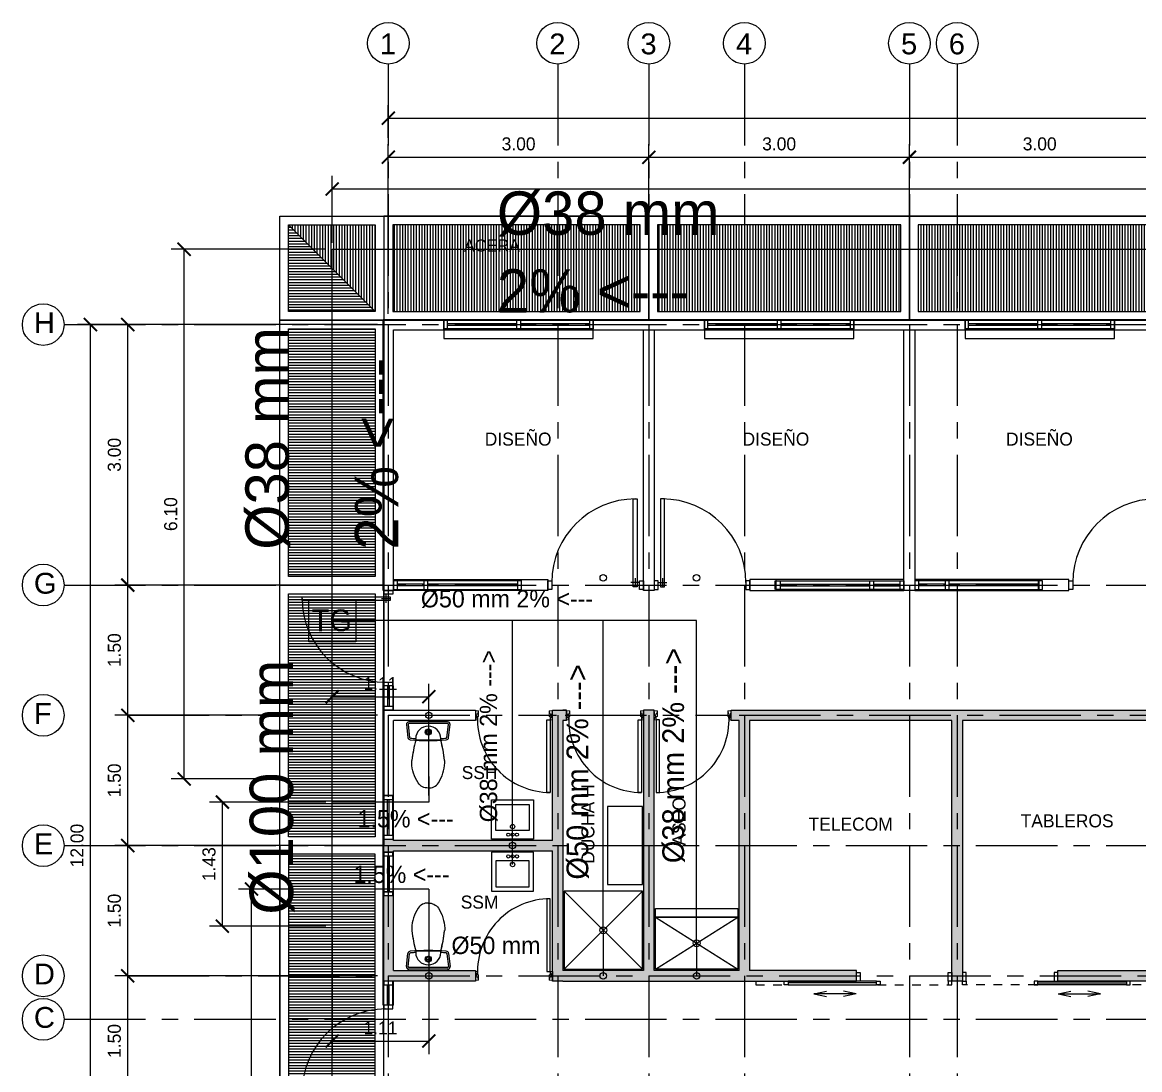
# Model space of a CAD drawing. Header units: millimetres. Extents: x 2 to 234, y 0 to 21.
# Drawn here: x 182.32 to 195.19, y 8.63 to 20.69 of the extents above; entities that cross this region are included whole.
import ezdxf

# ---------------------------------------------------------------- set-up
doc = ezdxf.new("R2010")
doc.units = ezdxf.units.MM
doc.header["$MEASUREMENT"] = 0
doc.header["$PDMODE"] = 3
doc.linetypes.add('CENTER', pattern=[2, 1.25, -0.25, 0.25, -0.25])
doc.linetypes.add('DASHED2', pattern=[0.375, 0.25, -0.125])
for name, color, linetype in [('A-COTAS', 252, 'Continuous'), ('A-EJES', 252, 'CENTER'), ('A-PLANTAS', 252, 'Continuous'), ('A-TEXTO', 252, 'Continuous')]:
    doc.layers.add(name, color=color, linetype=linetype)
doc.styles.add('EJES-ARQ$0$PL-EJES$0$R2', font='arial.ttf', dxfattribs={"height": 0.3})
doc.styles.add('T2-E75', font='GOTHIC.TTF', dxfattribs={"height": 0.15})
doc.styles.add('T8-E500', font='GOTHIC.TTF', dxfattribs={"height": 4})
doc.dimstyles.new('E75', dxfattribs={"dimtxt": 0.15, "dimasz": 0.15, "dimexe": 0.15, "dimexo": 0.075, "dimgap": 0.075, "dimtad": 1, "dimzin": 0, "dimdsep": 46, "dimtxsty": 'T2-E75', "dimblk": 'ARCHTICK', "dimcen": 0.15, "dimclrd": 252, "dimclre": 252, "dimclrt": 252, "dimadec": 0, "dimazin": 0, "dimtfac": 1, "dimtofl": 0, "dimtmove": 1, "dimatfit": 3, "dimfxl": 1, "dimtolj": 1, "dimtzin": 0, "dimarcsym": 0})
pattern_1 = [(180, (-3979.054977, -1923.915953), (0, -0.03175), [])]

# ---------------------------------------------------------------- blocks, each defined once
blk = doc.blocks.new('A$C12CA0C20')
at = {"layer": 'A-PLANTAS'}
h = blk.add_hatch(dxfattribs=at)
h.set_pattern_fill('ANSI31', color=256, scale=0.01, angle=135)
h.set_pattern_definition(pattern_1)
h.paths.add_polyline_path([(0.1, 13.4), (1.1, 13.4), (0.1, 14.4)])
h = blk.add_hatch(dxfattribs=at)
h.set_pattern_fill('ANSI31', color=256, scale=0.01, angle=45)
h.set_pattern_definition([(90, (-3979.054977, -1923.915953), (-0.03175, 0), [])])
h.paths.add_polyline_path([(22.15, 14.4), (22.15, 13.4), (19.35, 13.4), (19.35, 14.4)])
h.paths.add_polyline_path([(19.15, 14.4), (19.15, 13.4), (16.35, 13.4), (16.35, 14.4)])
h.paths.add_polyline_path([(16.15, 14.4), (16.15, 13.4), (13.35, 13.4), (13.35, 14.4)])
h.paths.add_polyline_path([(10.35, 13.4), (10.35, 14.4), (13.15, 14.4), (13.15, 13.4)])
h.paths.add_polyline_path([(7.35, 13.4), (7.35, 14.4), (10.15, 14.4), (10.15, 13.4)])
h.paths.add_polyline_path([(4.35, 13.4), (4.35, 14.4), (7.15, 14.4), (7.15, 13.4)])
h.paths.add_polyline_path([(1.3, 13.4), (1.3, 14.4), (4.15, 14.4), (4.15, 13.4)])
h.paths.add_polyline_path([(0.1, 14.4), (1.1, 14.4), (1.1, 13.4)])
h = blk.add_hatch(dxfattribs=at)
h.set_pattern_fill('ANSI31', color=256, scale=0.01, angle=135)
h.set_pattern_definition(pattern_1)
h.paths.add_polyline_path([(1.1, 13.2), (0.1, 13.2), (0.1, 10.35), (1.1, 10.35)])
h = blk.add_hatch(dxfattribs=at)
h.set_pattern_fill('ANSI31', color=256, scale=0.01, angle=135)
h.set_pattern_definition(pattern_1)
h.paths.add_polyline_path([(1.1, 10.15), (0.1, 10.15), (0.1, 7.35), (1.1, 7.35)])
h.paths.add_polyline_path([(1.1, 7.15), (0.1, 7.15), (0.1, 4.35), (1.1, 4.35)])
h.paths.add_polyline_path([(0.1, 1.3), (1.1, 1.3), (1.1, 4.15), (0.1, 4.15)])
for points in [[(0, 0), (0, 14.5), (44.5, 14.5), (44.5, 0), (0, 0)], [(1.1, 13.4), (0.1, 14.4)]]:
    blk.add_lwpolyline(points, dxfattribs=at)
for points in [[(1.2, 13.3), (0, 13.3), (0, 14.5), (1.2, 14.5)], [(4.25, 14.5), (1.2, 14.5), (1.2, 13.3), (4.25, 13.3)], [(7.25, 14.5), (4.25, 14.5), (4.25, 13.3), (7.25, 13.3)], [(10.25, 14.5), (7.25, 14.5), (7.25, 13.3), (10.25, 13.3)], [(1.1, 13.4), (0.1, 13.4), (0.1, 14.4), (1.1, 14.4)], [(4.15, 14.4), (1.3, 14.4), (1.3, 13.4), (4.15, 13.4)], [(7.15, 14.4), (4.35, 14.4), (4.35, 13.4), (7.15, 13.4)], [(10.15, 14.4), (7.35, 14.4), (7.35, 13.4), (10.15, 13.4)], [(1.2, 10.25), (0, 10.25), (0, 13.3), (1.2, 13.3)], [(1.2, 1.2), (1.2, 13.3), (43.3, 13.3), (43.3, 1.2)], [(1.1, 10.35), (0.1, 10.35), (0.1, 13.2), (1.1, 13.2)], [(1.2, 7.25), (0, 7.25), (0, 10.25), (1.2, 10.25)], [(1.1, 7.35), (0.1, 7.35), (0.1, 10.15), (1.1, 10.15)], [(1.2, 7.25), (0, 7.25), (0, 4.25), (1.2, 4.25)], [(1.1, 7.15), (0.1, 7.15), (0.1, 4.35), (1.1, 4.35)]]:
    blk.add_lwpolyline(points, close=True, dxfattribs=at)
blk = doc.blocks.new('_ArchTick')
at = {"color": 0, "linetype": 'ByBlock', "const_width": 0.15}
blk.add_lwpolyline([(-0.5, -0.5), (0.5, 0.5)], dxfattribs=at)
blk = doc.blocks.new('*D63')
at = {"layer": 'A-COTAS', "color": 252, "lineweight": -2, "transparency": 16777216}
for p, q in [((186.537, 17.331), (186.537, 19.283)), ((189.537, 17.331), (189.537, 19.283)), ((186.537, 19.133), (189.537, 19.133))]:
    blk.add_line(p, q, dxfattribs=at)
at = {"layer": 'Defpoints', "color": 0, "transparency": 16777216}
for p in [(189.537, 19.133), (186.537, 17.256), (189.537, 17.256)]:
    blk.add_point(p, dxfattribs=at)
at = {"layer": 'A-COTAS', "color": 252, "lineweight": -2, "transparency": 16777216, "xscale": 0.15, "yscale": 0.15, "zscale": 0.15, "rotation": 180}
blk.add_blockref('_ArchTick', (186.537, 19.133), dxfattribs=at)
at = {"layer": 'A-COTAS', "color": 252, "lineweight": -2, "transparency": 16777216, "xscale": 0.15, "yscale": 0.15, "zscale": 0.15}
blk.add_blockref('_ArchTick', (189.537, 19.133), dxfattribs=at)
at = {"layer": 'A-COTAS', "color": 252, "transparency": 16777216, "insert": (188.037, 19.286), "char_height": 0.15, "attachment_point": 5, "style": 'T2-E75'}
blk.add_mtext('\\A1;3.00', dxfattribs=at)
blk = doc.blocks.new('*D66')
at = {"layer": 'A-COTAS', "color": 252, "lineweight": -2, "transparency": 16777216}
for p, q in [((184.475, 17.206), (182.957, 17.206)), ((183.107, 5.206), (183.107, 17.206)), ((184.475, 5.206), (182.957, 5.206))]:
    blk.add_line(p, q, dxfattribs=at)
at = {"layer": 'Defpoints', "color": 0, "transparency": 16777216}
for p in [(183.107, 17.206), (184.55, 17.206), (184.55, 5.206)]:
    blk.add_point(p, dxfattribs=at)
at = {"layer": 'A-COTAS', "color": 252, "lineweight": -2, "transparency": 16777216, "xscale": 0.15, "yscale": 0.15, "zscale": 0.15}
for p, rotation in [((183.107, 17.206), 90), ((183.107, 5.206), 270)]:
    blk.add_blockref('_ArchTick', p, dxfattribs=dict(at, rotation=rotation))
at = {"layer": 'A-COTAS', "color": 252, "transparency": 16777216, "insert": (182.953, 11.206), "char_height": 0.15, "attachment_point": 5, "rotation": 90, "style": 'T2-E75'}
blk.add_mtext('\\A1;12.00', dxfattribs=at)
blk = doc.blocks.new('*D85')
at = {"layer": 'A-COTAS', "color": 252, "lineweight": -2, "transparency": 16777216}
for p, q in [((189.537, 17.331), (189.537, 19.283)), ((192.537, 17.331), (192.537, 19.283)), ((189.537, 19.133), (192.537, 19.133))]:
    blk.add_line(p, q, dxfattribs=at)
at = {"layer": 'Defpoints', "color": 0, "transparency": 16777216}
for p in [(192.537, 19.133), (189.537, 17.256), (192.537, 17.256)]:
    blk.add_point(p, dxfattribs=at)
at = {"layer": 'A-COTAS', "color": 252, "lineweight": -2, "transparency": 16777216, "xscale": 0.15, "yscale": 0.15, "zscale": 0.15, "rotation": 180}
blk.add_blockref('_ArchTick', (189.537, 19.133), dxfattribs=at)
at = {"layer": 'A-COTAS', "color": 252, "lineweight": -2, "transparency": 16777216, "xscale": 0.15, "yscale": 0.15, "zscale": 0.15}
blk.add_blockref('_ArchTick', (192.537, 19.133), dxfattribs=at)
at = {"layer": 'A-COTAS', "color": 252, "transparency": 16777216, "insert": (191.037, 19.286), "char_height": 0.15, "attachment_point": 5, "style": 'T2-E75'}
blk.add_mtext('\\A1;3.00', dxfattribs=at)
blk = doc.blocks.new('*D86')
at = {"layer": 'A-COTAS', "color": 252, "lineweight": -2, "transparency": 16777216}
for p, q in [((192.537, 17.331), (192.537, 19.283)), ((195.537, 17.331), (195.537, 19.283)), ((192.537, 19.133), (195.537, 19.133))]:
    blk.add_line(p, q, dxfattribs=at)
at = {"layer": 'Defpoints', "color": 0, "transparency": 16777216}
for p in [(195.537, 19.133), (192.537, 17.256), (195.537, 17.256)]:
    blk.add_point(p, dxfattribs=at)
at = {"layer": 'A-COTAS', "color": 252, "lineweight": -2, "transparency": 16777216, "xscale": 0.15, "yscale": 0.15, "zscale": 0.15, "rotation": 180}
blk.add_blockref('_ArchTick', (192.537, 19.133), dxfattribs=at)
at = {"layer": 'A-COTAS', "color": 252, "lineweight": -2, "transparency": 16777216, "xscale": 0.15, "yscale": 0.15, "zscale": 0.15}
blk.add_blockref('_ArchTick', (195.537, 19.133), dxfattribs=at)
at = {"layer": 'A-COTAS', "color": 252, "transparency": 16777216, "insert": (194.037, 19.286), "char_height": 0.15, "attachment_point": 5, "style": 'T2-E75'}
blk.add_mtext('\\A1;3.00', dxfattribs=at)
blk = doc.blocks.new('*D87')
at = {"layer": 'A-COTAS', "color": 252, "lineweight": -2, "transparency": 16777216}
for p, q in [((186.537, 19.358), (186.537, 19.734)), ((228.537, 19.358), (228.537, 19.734)), ((186.537, 19.584), (228.537, 19.584))]:
    blk.add_line(p, q, dxfattribs=at)
at = {"layer": 'Defpoints', "color": 0, "transparency": 16777216}
for p in [(228.537, 19.584), (186.537, 19.283), (228.537, 19.283)]:
    blk.add_point(p, dxfattribs=at)
at = {"layer": 'A-COTAS', "color": 252, "lineweight": -2, "transparency": 16777216, "xscale": 0.15, "yscale": 0.15, "zscale": 0.15, "rotation": 180}
blk.add_blockref('_ArchTick', (186.537, 19.584), dxfattribs=at)
at = {"layer": 'A-COTAS', "color": 252, "lineweight": -2, "transparency": 16777216, "xscale": 0.15, "yscale": 0.15, "zscale": 0.15}
blk.add_blockref('_ArchTick', (228.537, 19.584), dxfattribs=at)
at = {"layer": 'A-COTAS', "color": 252, "transparency": 16777216, "insert": (207.537, 19.738), "char_height": 0.15, "attachment_point": 5, "style": 'T2-E75'}
blk.add_mtext('\\A1;42.00', dxfattribs=at)
blk = doc.blocks.new('A$C1F69553A')
at = {"lineweight": 0}
for p, q in [((0, 0), (0.038, 0.1)), ((0, 0.1), (0.025, 0))]:
    blk.add_line(p, q, dxfattribs=at)
blk.add_lwpolyline([(0.025, 0), (0.025, 0.038), (0.038, 0.038), (0.038, 0.1), (0, 0.1), (0, 0)], close=True, dxfattribs=at)
blk = doc.blocks.new('A$C25FA49E9')
at = {"layer": 'A-PLANTAS'}
for p, q in [((2.27, 0), (0.59, 0)), ((2.27, 0.1), (0.63, 0.1))]:
    blk.add_line(p, q, dxfattribs=at)
for points in [[(0.63, 0.1), (0.59, 0.1), (0.59, 0), (0.63, 0), (0.63, 0.1)], [(1.425, 0.06), (0.63, 0.06)], [(1.425, 0.04), (0.63, 0.04)], [(1.43, 0.1), (1.47, 0.1), (1.47, 0), (1.43, 0), (1.43, 0.1)], [(2.27, 0.06), (1.475, 0.06)], [(2.27, 0.04), (1.475, 0.04)], [(2.27, 0.1), (2.31, 0.1), (2.31, 0), (2.27, 0), (2.27, 0.1)]]:
    blk.add_lwpolyline(points, dxfattribs=at)
blk = doc.blocks.new('A$C684121B6')
at = {"layer": 'A-PLANTAS'}
for points in [[(0.013, 0), (0.057, 0), (0.057, 0.1), (0.013, 0.1)], [(0.362, 0), (0.406, 0), (0.406, 0.1), (0.362, 0.1)], [(1.439, 0), (1.483, 0), (1.483, 0.1), (1.439, 0.1)]]:
    blk.add_lwpolyline(points, close=True, dxfattribs=at)
for points in [[(0.362, 0.1), (0.057, 0.1)], [(0.362, 0.06), (0.057, 0.06)], [(0.362, 0.04), (0.057, 0.04)], [(1.439, 0.1), (0.406, 0.1)], [(1.439, 0.06), (0.406, 0.06)], [(1.439, 0.04), (0.406, 0.04)], [(0.057, 0), (0.362, 0)], [(0.406, 0), (1.439, 0)]]:
    blk.add_lwpolyline(points, dxfattribs=at)
blk = doc.blocks.new('*D89')
at = {"layer": 'A-COTAS', "color": 252, "lineweight": -2, "transparency": 16777216}
for p, q in [((186.412, 9.706), (183.387, 9.706)), ((183.537, 8.206), (183.537, 9.706)), ((186.412, 8.206), (183.387, 8.206))]:
    blk.add_line(p, q, dxfattribs=at)
at = {"layer": 'Defpoints', "color": 0, "transparency": 16777216}
for p in [(183.537, 9.706), (186.487, 9.706), (186.487, 8.206)]:
    blk.add_point(p, dxfattribs=at)
at = {"layer": 'A-COTAS', "color": 252, "lineweight": -2, "transparency": 16777216, "xscale": 0.15, "yscale": 0.15, "zscale": 0.15}
for p, rotation in [((183.537, 9.706), 90), ((183.537, 8.206), 270)]:
    blk.add_blockref('_ArchTick', p, dxfattribs=dict(at, rotation=rotation))
at = {"layer": 'A-COTAS', "color": 252, "transparency": 16777216, "insert": (183.383, 8.956), "char_height": 0.15, "attachment_point": 5, "rotation": 90, "style": 'T2-E75'}
blk.add_mtext('\\A1;1.50', dxfattribs=at)
blk = doc.blocks.new('*D90')
at = {"layer": 'A-COTAS', "color": 252, "lineweight": -2, "transparency": 16777216}
for p, q in [((186.412, 14.206), (183.387, 14.206)), ((183.537, 12.706), (183.537, 14.206)), ((186.412, 12.706), (183.387, 12.706))]:
    blk.add_line(p, q, dxfattribs=at)
at = {"layer": 'Defpoints', "color": 0, "transparency": 16777216}
for p in [(183.537, 14.206), (186.487, 14.206), (186.487, 12.706)]:
    blk.add_point(p, dxfattribs=at)
at = {"layer": 'A-COTAS', "color": 252, "lineweight": -2, "transparency": 16777216, "xscale": 0.15, "yscale": 0.15, "zscale": 0.15}
for p, rotation in [((183.537, 14.206), 90), ((183.537, 12.706), 270)]:
    blk.add_blockref('_ArchTick', p, dxfattribs=dict(at, rotation=rotation))
at = {"layer": 'A-COTAS', "color": 252, "transparency": 16777216, "insert": (183.383, 13.456), "char_height": 0.15, "attachment_point": 5, "rotation": 90, "style": 'T2-E75'}
blk.add_mtext('\\A1;1.50', dxfattribs=at)
blk = doc.blocks.new('*D92')
at = {"layer": 'A-COTAS', "color": 252, "lineweight": -2, "transparency": 16777216}
for p, q in [((186.412, 17.206), (183.387, 17.206)), ((183.537, 14.206), (183.537, 17.206)), ((186.412, 14.206), (183.387, 14.206))]:
    blk.add_line(p, q, dxfattribs=at)
at = {"layer": 'Defpoints', "color": 0, "transparency": 16777216}
for p in [(183.537, 17.206), (186.487, 17.206), (186.487, 14.206)]:
    blk.add_point(p, dxfattribs=at)
at = {"layer": 'A-COTAS', "color": 252, "lineweight": -2, "transparency": 16777216, "xscale": 0.15, "yscale": 0.15, "zscale": 0.15}
for p, rotation in [((183.537, 17.206), 90), ((183.537, 14.206), 270)]:
    blk.add_blockref('_ArchTick', p, dxfattribs=dict(at, rotation=rotation))
at = {"layer": 'A-COTAS', "color": 252, "transparency": 16777216, "insert": (183.383, 15.706), "char_height": 0.15, "attachment_point": 5, "rotation": 90, "style": 'T2-E75'}
blk.add_mtext('\\A1;3.00', dxfattribs=at)
blk = doc.blocks.new('A$C037570ED')
at = {"layer": 'A-PLANTAS'}
for points in [[(0, 0), (0.044, 0), (0.044, 0.1), (0, 0.1)], [(0.349, 0), (0.393, 0), (0.393, 0.1), (0.349, 0.1)], [(1.429, 0), (1.473, 0), (1.473, 0.1), (1.429, 0.1)]]:
    blk.add_lwpolyline(points, close=True, dxfattribs=at)
for points in [[(0.349, 0.1), (0.044, 0.1)], [(0.349, 0.06), (0.044, 0.06)], [(0.349, 0.04), (0.044, 0.04)], [(1.429, 0.1), (0.393, 0.1)], [(1.429, 0.06), (0.393, 0.06)], [(1.429, 0.04), (0.393, 0.04)], [(0.044, 0), (0.349, 0)], [(0.393, 0), (1.429, 0)]]:
    blk.add_lwpolyline(points, dxfattribs=at)
blk = doc.blocks.new('*D93')
at = {"layer": 'A-COTAS', "color": 252, "lineweight": -2, "transparency": 16777216}
for p, q in [((186.412, 11.206), (183.387, 11.206)), ((183.537, 9.706), (183.537, 11.206)), ((186.412, 9.706), (183.387, 9.706))]:
    blk.add_line(p, q, dxfattribs=at)
at = {"layer": 'Defpoints', "color": 0, "transparency": 16777216}
for p in [(183.537, 11.206), (186.487, 11.206), (186.487, 9.706)]:
    blk.add_point(p, dxfattribs=at)
at = {"layer": 'A-COTAS', "color": 252, "lineweight": -2, "transparency": 16777216, "xscale": 0.15, "yscale": 0.15, "zscale": 0.15}
for p, rotation in [((183.537, 11.206), 90), ((183.537, 9.706), 270)]:
    blk.add_blockref('_ArchTick', p, dxfattribs=dict(at, rotation=rotation))
at = {"layer": 'A-COTAS', "color": 252, "transparency": 16777216, "insert": (183.383, 10.456), "char_height": 0.15, "attachment_point": 5, "rotation": 90, "style": 'T2-E75'}
blk.add_mtext('\\A1;1.50', dxfattribs=at)
blk = doc.blocks.new('*D94')
at = {"layer": 'A-COTAS', "color": 252, "lineweight": -2, "transparency": 16777216}
for p, q in [((186.412, 12.706), (183.387, 12.706)), ((183.537, 11.206), (183.537, 12.706)), ((186.412, 11.206), (183.387, 11.206))]:
    blk.add_line(p, q, dxfattribs=at)
at = {"layer": 'Defpoints', "color": 0, "transparency": 16777216}
for p in [(183.537, 12.706), (186.487, 12.706), (186.487, 11.206)]:
    blk.add_point(p, dxfattribs=at)
at = {"layer": 'A-COTAS', "color": 252, "lineweight": -2, "transparency": 16777216, "xscale": 0.15, "yscale": 0.15, "zscale": 0.15}
for p, rotation in [((183.537, 12.706), 90), ((183.537, 11.206), 270)]:
    blk.add_blockref('_ArchTick', p, dxfattribs=dict(at, rotation=rotation))
at = {"layer": 'A-COTAS', "color": 252, "transparency": 16777216, "insert": (183.383, 11.956), "char_height": 0.15, "attachment_point": 5, "rotation": 90, "style": 'T2-E75'}
blk.add_mtext('\\A1;1.50', dxfattribs=at)
blk = doc.blocks.new('*D98')
at = {"layer": 'A-COTAS', "color": 252, "lineweight": -2, "transparency": 16777216}
for p, q in [((185.816, 10.706), (184.812, 10.706)), ((184.962, 4.353), (184.962, 10.706)), ((185.816, 4.353), (184.812, 4.353))]:
    blk.add_line(p, q, dxfattribs=at)
at = {"layer": 'Defpoints', "color": 0, "transparency": 16777216}
for p in [(184.962, 10.706), (185.891, 10.706), (185.891, 4.353)]:
    blk.add_point(p, dxfattribs=at)
at = {"layer": 'A-COTAS', "color": 252, "lineweight": -2, "transparency": 16777216, "xscale": 0.15, "yscale": 0.15, "zscale": 0.15}
for p, rotation in [((184.962, 10.706), 90), ((184.962, 4.353), 270)]:
    blk.add_blockref('_ArchTick', p, dxfattribs=dict(at, rotation=rotation))
at = {"layer": 'A-COTAS', "color": 252, "transparency": 16777216, "insert": (184.808, 7.53), "char_height": 0.15, "attachment_point": 5, "rotation": 90, "style": 'T2-E75'}
blk.add_mtext('\\A1;6.35', dxfattribs=at)
blk = doc.blocks.new('*D99')
at = {"layer": 'A-COTAS', "color": 252, "lineweight": -2, "transparency": 16777216}
for p, q in [((187.003, 10.631), (187.003, 8.805)), ((185.891, 10.203), (185.891, 8.805)), ((185.891, 8.955), (187.003, 8.955))]:
    blk.add_line(p, q, dxfattribs=at)
at = {"layer": 'Defpoints', "color": 0, "transparency": 16777216}
for p in [(187.003, 10.706), (185.891, 10.278), (187.003, 8.955)]:
    blk.add_point(p, dxfattribs=at)
at = {"layer": 'A-COTAS', "color": 252, "lineweight": -2, "transparency": 16777216, "xscale": 0.15, "yscale": 0.15, "zscale": 0.15, "rotation": 180}
blk.add_blockref('_ArchTick', (185.891, 8.955), dxfattribs=at)
at = {"layer": 'A-COTAS', "color": 252, "lineweight": -2, "transparency": 16777216, "xscale": 0.15, "yscale": 0.15, "zscale": 0.15}
blk.add_blockref('_ArchTick', (187.003, 8.955), dxfattribs=at)
at = {"layer": 'A-COTAS', "color": 252, "transparency": 16777216, "insert": (186.447, 9.106), "char_height": 0.15, "attachment_point": 5, "style": 'T2-E75'}
blk.add_mtext('\\A1;1.11', dxfattribs=at)
blk = doc.blocks.new('*D100')
at = {"layer": 'A-COTAS', "color": 252, "lineweight": -2, "transparency": 16777216}
for p, q in [((185.816, 11.707), (184.477, 11.707)), ((184.627, 10.278), (184.627, 11.707)), ((185.816, 10.278), (184.477, 10.278))]:
    blk.add_line(p, q, dxfattribs=at)
at = {"layer": 'Defpoints', "color": 0, "transparency": 16777216}
for p in [(184.627, 11.707), (185.891, 11.707), (185.891, 10.278)]:
    blk.add_point(p, dxfattribs=at)
at = {"layer": 'A-COTAS', "color": 252, "lineweight": -2, "transparency": 16777216, "xscale": 0.15, "yscale": 0.15, "zscale": 0.15}
for p, rotation in [((184.627, 11.707), 90), ((184.627, 10.278), 270)]:
    blk.add_blockref('_ArchTick', p, dxfattribs=dict(at, rotation=rotation))
at = {"layer": 'A-COTAS', "color": 252, "transparency": 16777216, "insert": (184.473, 10.992), "char_height": 0.15, "attachment_point": 5, "rotation": 90, "style": 'T2-E75'}
blk.add_mtext('\\A1;1.43', dxfattribs=at)
blk = doc.blocks.new('*D101')
at = {"layer": 'A-COTAS', "color": 252, "lineweight": -2, "transparency": 16777216}
for p, q in [((185.891, 12.048), (185.891, 13.07)), ((187.003, 11.781), (187.003, 13.07)), ((185.891, 12.92), (187.003, 12.92))]:
    blk.add_line(p, q, dxfattribs=at)
at = {"layer": 'Defpoints', "color": 0, "transparency": 16777216}
for p in [(187.003, 12.92), (185.891, 11.973), (187.003, 11.706)]:
    blk.add_point(p, dxfattribs=at)
at = {"layer": 'A-COTAS', "color": 252, "lineweight": -2, "transparency": 16777216, "xscale": 0.15, "yscale": 0.15, "zscale": 0.15, "rotation": 180}
blk.add_blockref('_ArchTick', (185.891, 12.92), dxfattribs=at)
at = {"layer": 'A-COTAS', "color": 252, "lineweight": -2, "transparency": 16777216, "xscale": 0.15, "yscale": 0.15, "zscale": 0.15}
blk.add_blockref('_ArchTick', (187.003, 12.92), dxfattribs=at)
at = {"layer": 'A-COTAS', "color": 252, "transparency": 16777216, "insert": (186.447, 13.071), "char_height": 0.15, "attachment_point": 5, "style": 'T2-E75'}
blk.add_mtext('\\A1;1.11', dxfattribs=at)
blk = doc.blocks.new('*D88')
at = {"layer": 'A-COTAS', "color": 252, "lineweight": -2, "transparency": 16777216}
for p, q in [((185.816, 18.074), (184.036, 18.074)), ((184.186, 11.973), (184.186, 18.074)), ((185.816, 11.973), (184.036, 11.973))]:
    blk.add_line(p, q, dxfattribs=at)
at = {"layer": 'Defpoints', "color": 0, "transparency": 16777216}
for p in [(184.186, 18.074), (185.891, 18.074), (185.891, 11.973)]:
    blk.add_point(p, dxfattribs=at)
at = {"layer": 'A-COTAS', "color": 252, "lineweight": -2, "transparency": 16777216, "xscale": 0.15, "yscale": 0.15, "zscale": 0.15}
for p, rotation in [((184.186, 18.074), 90), ((184.186, 11.973), 270)]:
    blk.add_blockref('_ArchTick', p, dxfattribs=dict(at, rotation=rotation))
at = {"layer": 'A-COTAS', "color": 252, "transparency": 16777216, "insert": (184.032, 15.023), "char_height": 0.15, "attachment_point": 5, "rotation": 90, "style": 'T2-E75'}
blk.add_mtext('\\A1;6.10', dxfattribs=at)
blk = doc.blocks.new('*D106')
at = {"layer": 'A-COTAS', "color": 252, "lineweight": -2, "transparency": 16777216}
for p, q in [((185.891, 18.149), (185.891, 18.918)), ((206.671, 18.149), (206.671, 18.918)), ((185.891, 18.768), (206.671, 18.768))]:
    blk.add_line(p, q, dxfattribs=at)
at = {"layer": 'Defpoints', "color": 0, "transparency": 16777216}
for p in [(206.671, 18.768), (185.891, 18.074), (206.671, 18.074)]:
    blk.add_point(p, dxfattribs=at)
at = {"layer": 'A-COTAS', "color": 252, "lineweight": -2, "transparency": 16777216, "xscale": 0.15, "yscale": 0.15, "zscale": 0.15, "rotation": 180}
blk.add_blockref('_ArchTick', (185.891, 18.768), dxfattribs=at)
at = {"layer": 'A-COTAS', "color": 252, "lineweight": -2, "transparency": 16777216, "xscale": 0.15, "yscale": 0.15, "zscale": 0.15}
blk.add_blockref('_ArchTick', (206.671, 18.768), dxfattribs=at)
at = {"layer": 'A-COTAS', "color": 252, "transparency": 16777216, "insert": (196.281, 18.922), "char_height": 0.15, "attachment_point": 5, "style": 'T2-E75'}
blk.add_mtext('\\A1;20.78', dxfattribs=at)

msp = doc.modelspace()

# ---------------------------------------------------------------- hatches: boundary and pattern name
at = {"layer": 'A-PLANTAS'}
h = msp.add_hatch(color=256, dxfattribs=at)
h.dxf.hatch_style = 1
h.paths.add_polyline_path([(195.597, 12.766), (195.477, 12.766), (190.485, 12.766), (190.485, 12.646), (190.577, 12.646), (190.577, 9.766), (189.597, 9.766), (189.597, 12.766), (189.477, 12.766), (189.477, 9.766), (188.547, 9.766), (188.547, 12.646), (188.589, 12.646), (188.589, 12.766), (188.547, 12.766), (188.427, 12.766), (188.427, 11.266), (186.597, 11.266), (186.597, 11.281), (186.477, 11.281), (186.477, 11.131), (186.597, 11.131), (186.597, 11.146), (188.427, 11.146), (188.427, 9.646), (188.547, 9.646), (191.927, 9.646), (191.927, 9.766), (190.697, 9.766), (190.697, 12.646), (193.027, 12.646), (193.027, 9.646), (193.147, 9.646), (193.147, 12.646), (195.477, 12.646), (195.477, 9.766), (194.247, 9.766), (194.247, 9.646), (195.477, 9.646), (195.597, 9.646), (195.597, 9.766)])
h.paths.add_polyline_path([(187.539, 9.766), (186.597, 9.766), (186.597, 10.631), (186.477, 10.631), (186.477, 9.646), (187.539, 9.646)], flags=17)

# ---------------------------------------------------------------- linework, layer by layer
at = {"layer": 'A-COTAS', "color": 3}
for p, q in [((185.891, 4.353), (185.891, 18.074)), ((185.891, 18.074), (206.671, 18.074)), ((190.086, 13.797), (185.89, 13.797)), ((187.968, 10.988), (187.967, 13.797)), ((189.012, 10.231), (189.012, 13.797)), ((190.087, 10.081), (190.086, 13.797)), ((187.003, 12), (187.003, 11.706)), ((187.003, 11.706), (185.891, 11.707)), ((187.003, 10.706), (185.891, 10.706)), ((187.003, 10.706), (187.003, 10.413))]:
    msp.add_line(p, q, dxfattribs=at)
at = {"layer": 'A-COTAS', "color": 2}
for p, q in [((187.003, 12), (187.003, 12.706)), ((187.003, 10.413), (187.003, 9.706)), ((189.012, 10.231), (189.012, 9.706)), ((190.087, 10.081), (190.087, 9.706))]:
    msp.add_line(p, q, dxfattribs=at)
at = {"layer": 'A-COTAS', "color": 3}
msp.add_lwpolyline([(185.62, 14.04), (186.161, 14.04), (186.161, 13.554), (185.62, 13.554)], close=True, dxfattribs=at)
at = {"layer": 'A-COTAS', "color": 2}
for centre in [(189.012, 14.29), (190.086, 14.29), (187.003, 12.706), (187.968, 11.206), (187.003, 9.706), (189.012, 9.706), (190.087, 9.706)]:
    msp.add_circle(centre, 0.0373, dxfattribs=at)
at = {"layer": 'A-EJES', "ltscale": 0.75}
for p, q in [((186.537, 20.206), (186.537, 2.206)), ((188.487, 20.206), (188.487, 2.206)), ((189.537, 20.206), (189.537, 2.206)), ((190.637, 20.206), (190.637, 2.206)), ((192.537, 20.206), (192.537, 2.206)), ((193.087, 20.206), (193.087, 2.206)), ((182.803, 17.206), (233.519, 17.206)), ((182.803, 14.206), (233.519, 14.206)), ((183.537, 12.706), (188.474, 12.706)), ((186.537, 12.706), (186.537, 9.706)), ((188.574, 12.706), (190.475, 12.706)), ((190.575, 12.706), (233.519, 12.706)), ((182.803, 11.206), (233.519, 11.206)), ((183.537, 9.706), (233.519, 9.706)), ((182.803, 9.206), (233.519, 9.206))]:
    msp.add_line(p, q, dxfattribs=at)
msp.add_lwpolyline([(193.087, 12.706), (193.087, 9.706)], dxfattribs=at)
at = {"layer": 'A-EJES', "linetype": 'Continuous', "ltscale": 0.75}
for centre in [(186.537, 20.446), (188.487, 20.446), (189.537, 20.446), (190.637, 20.446), (192.537, 20.446), (193.087, 20.446), (182.563, 17.206), (182.563, 14.206), (182.563, 12.706), (182.563, 11.206), (182.563, 9.706), (182.563, 9.206)]:
    msp.add_circle(centre, 0.24, dxfattribs=at)
at = {"layer": 'A-PLANTAS', "linetype": 'Continuous'}
for p, q in [((189.38, 14.286), (189.38, 14.186)), ((189.693, 14.286), (189.693, 14.186)), ((189.43, 14.236), (189.33, 14.236)), ((189.643, 14.236), (189.743, 14.236)), ((191.437, 9.498), (191.581, 9.528)), ((191.922, 9.498), (191.779, 9.528)), ((194.251, 9.498), (194.395, 9.528)), ((194.736, 9.498), (194.593, 9.528)), ((191.922, 9.498), (191.437, 9.498)), ((191.437, 9.498), (191.581, 9.469)), ((191.922, 9.498), (191.779, 9.469)), ((194.251, 9.498), (194.395, 9.469)), ((194.251, 9.498), (194.736, 9.498)), ((194.736, 9.498), (194.593, 9.469))]:
    msp.add_line(p, q, dxfattribs=at)
at = {"layer": 'A-PLANTAS'}
for p, q in [((186.457, 14.05), (186.557, 14.05)), ((186.507, 14.1), (186.507, 14)), ((187.219, 12.631), (186.775, 12.631)), ((187.219, 12.612), (186.775, 12.612)), ((186.746, 12.599), (186.763, 12.45)), ((186.746, 12.599), (186.746, 12.599)), ((186.746, 12.599), (186.763, 12.45)), ((186.765, 12.601), (186.782, 12.452)), ((187.212, 12.452), (187.229, 12.601)), ((187.231, 12.45), (187.248, 12.599)), ((187.231, 12.45), (187.248, 12.599)), ((186.763, 12.45), (186.763, 12.45)), ((187.231, 12.45), (187.231, 12.45)), ((188.562, 10.681), (189.462, 9.781)), ((189.462, 10.681), (188.562, 9.781)), ((189.612, 10.381), (190.562, 9.781)), ((189.612, 9.781), (190.562, 10.381)), ((186.746, 9.814), (186.763, 9.963)), ((186.746, 9.814), (186.763, 9.963)), ((186.763, 9.963), (186.763, 9.963)), ((186.765, 9.812), (186.782, 9.961)), ((187.212, 9.961), (187.229, 9.812)), ((187.231, 9.963), (187.248, 9.814)), ((187.231, 9.963), (187.231, 9.963)), ((187.231, 9.963), (187.248, 9.814)), ((186.746, 9.814), (186.746, 9.814)), ((187.219, 9.801), (186.775, 9.801)), ((187.219, 9.781), (186.775, 9.781)), ((192.158, 9.624), (191.139, 9.624)), ((194.016, 9.624), (195.035, 9.624))]:
    msp.add_line(p, q, dxfattribs=at)
for points in [[(186.477, 14.144), (186.477, 17.266), (207.897, 17.266)], [(187.177, 17.146), (187.177, 17.266)], [(188.897, 17.146), (188.897, 17.266)], [(190.177, 17.146), (190.177, 17.266)], [(191.897, 17.146), (191.897, 17.266)], [(193.177, 17.146), (193.177, 17.266)], [(194.897, 17.146), (194.897, 17.266)], [(186.597, 14.144), (186.597, 17.146), (204.477, 17.146)], [(186.597, 14.144), (186.597, 17.146)], [(187.177, 17.146), (187.177, 17.046), (188.897, 17.046), (188.897, 17.146)], [(189.599, 17.146), (189.599, 14.144), (189.474, 14.144), (189.474, 17.146)], [(190.177, 17.146), (190.177, 17.046), (191.897, 17.046), (191.897, 17.146)], [(192.599, 17.146), (192.599, 14.144), (192.474, 14.144), (192.474, 17.146)], [(193.177, 17.146), (193.177, 17.046), (194.897, 17.046), (194.897, 17.146)], [(186.597, 14.269), (188.374, 14.269), (188.374, 14.144), (186.597, 14.144)], [(188.069, 14.144), (188.069, 14.269)], [(190.992, 14.156), (190.992, 14.256)], [(191.004, 14.144), (191.004, 14.269)], [(194.025, 14.144), (194.025, 14.269)], [(186.597, 14.144), (186.477, 14.144)], [(186.477, 9.369), (186.477, 13.044)], [(186.597, 13.044), (186.477, 13.044)], [(186.487, 13.044), (186.487, 12.8)], [(186.527, 13.044), (186.527, 12.81)], [(186.547, 13.044), (186.547, 12.81)], [(186.587, 13.044), (186.587, 12.81)], [(186.597, 12.766), (186.597, 13.044)], [(186.597, 12.766), (186.597, 13.044)], [(186.477, 12.766), (187.539, 12.766), (187.539, 12.646), (186.597, 12.646)], [(188.427, 11.266), (188.427, 12.766), (188.589, 12.766)], [(188.589, 12.766), (188.547, 12.766)], [(188.589, 12.646), (188.589, 12.766)], [(189.597, 9.766), (189.597, 12.766), (189.477, 12.766), (189.477, 9.766)], [(190.485, 12.766), (195.497, 12.766)], [(190.485, 12.646), (190.485, 12.766)], [(186.597, 11.266), (186.597, 12.646)], [(188.547, 12.646), (188.547, 9.766)], [(188.589, 12.646), (188.547, 12.646)], [(190.577, 12.646), (190.485, 12.646)], [(190.577, 9.766), (190.577, 12.646)], [(190.697, 12.646), (190.697, 9.766)], [(193.027, 12.646), (190.697, 12.646)], [(193.147, 12.646), (193.147, 9.646), (193.027, 9.646), (193.027, 12.646)], [(195.477, 12.646), (193.147, 12.646)], [(186.477, 11.781), (186.597, 11.781)], [(186.487, 11.781), (186.487, 11.737)], [(186.487, 11.737), (186.587, 11.737)], [(186.487, 11.325), (186.487, 11.737)], [(186.527, 11.325), (186.527, 11.737)], [(186.547, 11.325), (186.547, 11.737)], [(186.587, 11.781), (186.587, 11.737)], [(186.587, 11.325), (186.587, 11.737)], [(186.487, 11.325), (186.587, 11.325)], [(186.487, 11.325), (186.487, 11.281)], [(186.587, 11.325), (186.587, 11.281)], [(186.477, 11.281), (186.597, 11.281)], [(186.487, 11.281), (186.587, 11.281)], [(188.427, 11.266), (186.597, 11.266)], [(186.477, 11.131), (186.597, 11.131)], [(186.487, 11.087), (186.487, 11.131)], [(186.487, 11.087), (186.587, 11.087)], [(186.487, 11.087), (186.487, 10.675)], [(186.527, 11.087), (186.527, 10.675)], [(186.547, 11.087), (186.547, 10.675)], [(186.587, 11.087), (186.587, 11.131)], [(186.587, 11.087), (186.587, 10.675)], [(186.597, 9.766), (186.597, 11.146)], [(186.597, 11.146), (188.427, 11.146)], [(188.547, 9.646), (188.427, 9.646), (188.427, 11.146)], [(186.477, 10.631), (186.597, 10.631)], [(186.487, 10.675), (186.587, 10.675)], [(186.487, 10.631), (186.487, 10.675)], [(186.587, 10.631), (186.587, 10.675)], [(186.597, 9.766), (187.539, 9.766), (187.539, 9.646), (186.477, 9.646)], [(188.427, 9.756), (188.427, 9.656)], [(189.477, 9.766), (188.547, 9.766)], [(188.547, 9.646), (191.927, 9.646), (191.927, 9.766), (190.697, 9.766)], [(190.577, 9.766), (189.597, 9.766)], [(195.477, 9.646), (194.247, 9.646), (194.247, 9.766), (195.477, 9.766)], [(186.487, 9.369), (186.487, 9.612)], [(186.527, 9.369), (186.527, 9.602)], [(186.547, 9.369), (186.547, 9.602)], [(186.587, 9.369), (186.587, 9.646)], [(186.597, 9.369), (186.597, 9.646)], [(186.597, 9.369), (186.477, 9.369)], [(186.587, 9.369), (186.587, 9.369), (186.487, 9.369)]]:
    msp.add_lwpolyline(points, dxfattribs=at)
at = {"layer": 'A-PLANTAS', "linetype": 'Continuous'}
for points in [[(189.402, 15.198), (189.402, 14.186), (189.358, 14.186), (189.358, 15.198)], [(189.671, 15.198), (189.671, 14.186), (189.715, 14.186), (189.715, 15.198)], [(188.418, 14.156), (188.374, 14.156), (188.374, 14.256), (188.418, 14.256)], [(189.474, 14.156), (189.43, 14.156), (189.43, 14.256), (189.474, 14.256)], [(189.599, 14.156), (189.643, 14.156), (189.643, 14.256), (189.599, 14.256)], [(190.655, 14.156), (190.699, 14.156), (190.699, 14.256), (190.655, 14.256)], [(194.418, 14.156), (194.374, 14.156), (194.374, 14.256), (194.418, 14.256)], [(191.095, 9.646), (191.139, 9.646), (191.139, 9.602), (191.095, 9.602)], [(192.158, 9.646), (192.202, 9.646), (192.202, 9.602), (192.158, 9.602)], [(194.016, 9.646), (193.972, 9.646), (193.972, 9.602), (194.016, 9.602)], [(195.079, 9.646), (195.035, 9.646), (195.035, 9.602), (195.079, 9.602)]]:
    msp.add_lwpolyline(points, close=True, dxfattribs=at)
at = {"layer": 'A-PLANTAS', "const_width": 0.03}
msp.add_lwpolyline([(188.374, 14.206), (188.374, 14.206)], dxfattribs=at)
at = {"layer": 'A-PLANTAS'}
for points in [[(190.699, 14.144), (192.474, 14.144), (192.474, 14.269), (190.699, 14.269)], [(192.599, 14.144), (194.374, 14.144), (194.374, 14.269), (192.599, 14.269)], [(185.545, 14.072), (186.557, 14.072), (186.557, 14.028), (185.545, 14.028)], [(186.587, 14.144), (186.587, 14.1), (186.487, 14.1), (186.487, 14.144)], [(186.587, 13.088), (186.587, 13.044), (186.487, 13.044), (186.487, 13.088)], [(186.587, 12.81), (186.587, 12.766), (186.487, 12.766), (186.487, 12.81)], [(188.402, 12.656), (188.402, 11.818), (188.364, 11.818), (188.364, 12.656)], [(189.452, 12.656), (189.452, 11.818), (189.414, 11.818), (189.414, 12.656)], [(189.622, 12.656), (189.622, 11.818), (189.66, 11.818), (189.66, 12.656)], [(186.487, 11.737), (186.587, 11.737), (186.587, 11.781), (186.487, 11.781)], [(187.726, 11.281), (187.726, 11.731), (188.209, 11.731), (188.209, 11.281)], [(187.776, 11.381), (187.776, 11.681), (188.159, 11.681), (188.159, 11.381)], [(189.062, 11.656), (189.062, 10.756), (189.462, 10.756), (189.462, 11.656)], [(186.487, 11.087), (186.587, 11.087), (186.587, 11.131), (186.487, 11.131)], [(187.726, 11.131), (187.726, 10.681), (188.209, 10.681), (188.209, 11.131)], [(187.776, 11.031), (187.776, 10.731), (188.159, 10.731), (188.159, 11.031)], [(188.562, 10.681), (188.562, 9.781), (189.462, 9.781), (189.462, 10.681)], [(186.487, 10.631), (186.587, 10.631), (186.587, 10.675), (186.487, 10.675)], [(188.402, 9.756), (188.402, 10.594), (188.364, 10.594), (188.364, 9.756)], [(189.612, 10.481), (190.562, 10.481), (190.562, 10.381), (189.612, 10.381)], [(189.612, 10.381), (190.562, 10.381), (190.562, 9.781), (189.612, 9.781)], [(191.971, 9.646), (191.927, 9.646), (191.927, 9.746), (191.971, 9.746)], [(193.027, 9.646), (192.983, 9.646), (192.983, 9.746), (193.027, 9.746)], [(193.147, 9.646), (193.191, 9.646), (193.191, 9.746), (193.147, 9.746)], [(194.203, 9.646), (194.247, 9.646), (194.247, 9.746), (194.203, 9.746)], [(186.587, 9.602), (186.587, 9.646), (186.487, 9.646), (186.487, 9.602)], [(192.158, 9.646), (191.139, 9.646), (191.139, 9.602), (192.158, 9.602)], [(193.027, 9.602), (193.027, 9.646), (192.983, 9.646), (192.983, 9.602)], [(193.147, 9.602), (193.147, 9.646), (193.191, 9.646), (193.191, 9.602)], [(194.016, 9.646), (195.035, 9.646), (195.035, 9.602), (194.016, 9.602)], [(186.587, 9.325), (186.587, 9.369), (186.487, 9.369), (186.487, 9.325)]]:
    msp.add_lwpolyline(points, close=True, dxfattribs=at)
for points in [[(186.861, 12.425, -0.04813), (186.859, 12.426, -0.05292), (186.857, 12.426, -0.132942), (186.854, 12.429, -0.054239), (186.852, 12.431, -0.045541), (186.852, 12.434, -0.053642), (186.851, 12.439, -0.006382), (186.851, 12.439)], [(187.142, 12.439, -0.05138), (187.142, 12.434, -0.041966), (187.141, 12.432, -0.057732), (187.14, 12.429, -0.150162), (187.137, 12.426, -0.052203), (187.135, 12.426, -0.042053), (187.132, 12.425)], [(186.997, 11.869, -0.267083), (186.88, 11.928, -0.133646), (186.806, 12.159, -0.037158), (186.807, 12.185)], [(186.997, 11.869, 0.267083), (187.113, 11.928, 0.133646), (187.187, 12.159, 0.037158), (187.187, 12.185)], [(186.997, 10.544, 0.267083), (186.88, 10.485, 0.133646), (186.806, 10.254, 0.037158), (186.807, 10.228)], [(186.997, 10.544, -0.267083), (187.113, 10.485, -0.133646), (187.187, 10.254, -0.037158), (187.187, 10.228)], [(186.861, 9.988, 0.04813), (186.859, 9.987, 0.05292), (186.857, 9.987, 0.132942), (186.854, 9.984, 0.054239), (186.852, 9.982, 0.045541), (186.852, 9.979, 0.053642), (186.851, 9.974, 0.006382), (186.851, 9.974)], [(187.142, 9.974, 0.05138), (187.142, 9.979, 0.041966), (187.141, 9.981, 0.057732), (187.14, 9.984, 0.150162), (187.137, 9.987, 0.052203), (187.135, 9.987, 0.042053), (187.132, 9.988)]]:
    msp.add_lwpolyline(points, format="xyb", dxfattribs=at)
at = {"layer": 'A-PLANTAS', "linetype": 'DASHED2', "ltscale": 0.3}
for points in [[(190.769, 9.646), (190.769, 9.602), (192.983, 9.602)], [(195.405, 9.646), (195.405, 9.602), (193.191, 9.602)]]:
    msp.add_lwpolyline(points, dxfattribs=at)
at = {"layer": 'A-PLANTAS'}
for centre, radius in [((186.997, 12.514), 0.0343), ((186.997, 12.514), 0.025), ((187.918, 11.331), 0.018), ((187.968, 11.424), 0.025), ((187.968, 11.331), 0.018), ((188.018, 11.331), 0.018), ((187.918, 11.081), 0.018), ((187.968, 11.081), 0.018), ((188.018, 11.081), 0.018), ((187.968, 10.988), 0.025), ((189.012, 10.231), 0.04), ((190.087, 10.081), 0.04), ((186.997, 9.899), 0.0343), ((186.997, 9.899), 0.025)]:
    msp.add_circle(centre, radius, dxfattribs=at)
at = {"layer": 'A-PLANTAS', "linetype": 'Continuous'}
for centre, start, end in [((189.38, 14.236), 90, 180), ((189.693, 14.236), 0, 90), ((195.38, 14.236), 90, 180)]:
    msp.add_arc(centre, 0.962, start, end, dxfattribs=at)
at = {"layer": 'A-PLANTAS'}
for centre, radius, start, end in [((186.507, 14.05), 0.962, 180, 270), ((186.775, 12.602), 0.0292, 90, 186.4831), ((186.775, 12.602), 0.0292, 90, 186.4831), ((186.775, 12.602), 0.00999, 90, 186.4831), ((187.219, 12.602), 0.0292, 0, 90), ((187.219, 12.602), 0.0292, 353.5169, 90), ((187.219, 12.602), 0.00999, 353.5169, 90), ((188.402, 12.656), 0.838, 177.401, 270), ((189.452, 12.656), 0.838, 177.401, 270), ((189.622, 12.656), 0.838, 270, 2.599), ((186.997, 12.436), 0.145, 1.1725, 178.8282), ((186.997, 12.514), 0.0245, 162.2889, 15.9369), ((186.998, 12.579), 0.0625, 247.0796, 291.1462), ((186.997, 12.514), 0.0245, 17.6341, 159.9603), ((186.998, 12.58), 0.0625, 247.0242, 290.5702), ((186.792, 12.453), 0.0292, 186.4831, 265.6595), ((186.792, 12.453), 0.0292, 186.4831, 265.6595), ((186.792, 12.453), 0.00999, 186.4831, 265.6595), ((186.997, 15.154), 2.738, 265.6595, 274.3405), ((186.997, 15.154), 2.738, 265.6595, 274.3405), ((186.997, 15.154), 2.719, 265.6595, 266.9336), ((188.332, 12.024), 1.532, 165.0087, 173.7563), ((188.35, 12.021), 1.55, 165.0655, 173.9264), ((186.997, 15.154), 2.732, 267.156, 272.8447), ((186.997, 13.032), 0.616, 267.4691, 272.5355), ((185.643, 12.021), 1.55, 6.0736, 14.935), ((186.997, 15.154), 2.719, 273.0671, 274.3405), ((185.66, 12.024), 1.534, 6.2407, 14.9827), ((187.202, 12.453), 0.00999, 274.3405, 353.5169), ((187.202, 12.453), 0.0292, 274.3405, 353.5169), ((187.202, 12.453), 0.0292, 274.3405, 353.5169), ((188.402, 9.756), 0.838, 90, 182.599), ((188.35, 10.392), 1.55, 186.0736, 194.9345), ((188.332, 10.389), 1.532, 186.2437, 194.9913), ((185.643, 10.392), 1.55, 345.065, 353.9264), ((185.66, 10.389), 1.534, 345.0173, 353.7593), ((186.792, 9.96), 0.0292, 94.3405, 173.5169), ((186.792, 9.96), 0.0292, 94.3405, 173.5169), ((186.792, 9.96), 0.00999, 94.3405, 173.5169), ((186.997, 7.259), 2.738, 85.6595, 94.3405), ((186.997, 7.259), 2.738, 85.6595, 94.3405), ((186.997, 7.259), 2.719, 93.0664, 94.3405), ((186.997, 9.977), 0.145, 181.1718, 358.8275), ((186.997, 7.259), 2.732, 87.1553, 92.844), ((186.997, 9.381), 0.616, 87.4645, 92.5309), ((186.997, 9.899), 0.0245, 344.0631, 197.7111), ((186.997, 7.259), 2.719, 85.6595, 86.9329), ((187.202, 9.96), 0.00999, 6.4831, 85.6595), ((187.202, 9.96), 0.0292, 6.4831, 85.6595), ((187.202, 9.96), 0.0292, 6.4831, 85.6595), ((186.775, 9.811), 0.0292, 173.5169, 270), ((186.775, 9.811), 0.0292, 173.5169, 270), ((186.775, 9.811), 0.00999, 173.5169, 270), ((186.998, 9.834), 0.0625, 68.8538, 112.9204), ((186.998, 9.833), 0.0625, 69.4298, 112.9758), ((186.997, 9.899), 0.0245, 200.0397, 342.3659), ((187.219, 9.811), 0.0292, 270, 6.4831), ((187.219, 9.811), 0.00999, 270, 6.4831), ((187.219, 9.811), 0.0292, 270, 0), ((186.507, 8.363), 0.962, 90, 180)]:
    msp.add_arc(centre, radius, start, end, dxfattribs=at)

# ---------------------------------------------------------------- block references
for name, p in [('A$C12CA0C20', (185.287, 3.956)), ('A$C25FA49E9', (186.587, 17.156)), ('A$C25FA49E9', (189.587, 17.156)), ('A$C25FA49E9', (192.587, 17.156)), ('A$C037570ED', (186.597, 14.156)), ('A$C684121B6', (192.587, 14.156)), ('A$C1F69553A', (189.597, 12.656))]:
    msp.add_blockref(name, p, dxfattribs=at)
at = {"layer": 'A-PLANTAS', "xscale": -1}
for name, p in [('A$C684121B6', (192.487, 14.156)), ('A$C1F69553A', (188.427, 12.656)), ('A$C1F69553A', (189.477, 12.656))]:
    msp.add_blockref(name, p, dxfattribs=at)
at = {"layer": 'A-PLANTAS', "extrusion": (0, 0, -1), "xscale": -1, "zscale": -1}
msp.add_blockref('A$C1F69553A', (-187.539, 12.656), dxfattribs=at)
at = {"layer": 'A-PLANTAS', "linetype": 'Continuous', "extrusion": (0, 0, -1), "xscale": -1, "zscale": -1}
msp.add_blockref('A$C1F69553A', (-188.589, 12.656), dxfattribs=at)
at = {"layer": 'A-PLANTAS', "extrusion": (0, 0, -1), "zscale": -1}
msp.add_blockref('A$C1F69553A', (-190.485, 12.656), dxfattribs=at)
at = {"layer": 'A-PLANTAS', "extrusion": (0, 0, -1), "zscale": -1, "rotation": 180}
msp.add_blockref('A$C1F69553A', (-187.539, 9.756), dxfattribs=at)
at = {"layer": 'A-PLANTAS', "rotation": 180}
msp.add_blockref('A$C1F69553A', (188.427, 9.756), dxfattribs=at)

# ---------------------------------------------------------------- texts
at = {"layer": 'A-COTAS', "color": 3, "attachment_point": 1, "style": 'T8-E500'}
for s, width, insert, char_height in [('%%C38 mm', 2.78543, (187.787, 18.739), 0.5), ('2% <---', 2.78543, (187.787, 17.844), 0.5), ('%%C50 mm 2% <---', 2.78543, (186.912, 14.149), 0.2), ('TG', 0.61035, (185.654, 13.925), 0.25), ('1.5% <---', 2.78543, (186.183, 11.615), 0.2), ('1.5% <---', 2.78543, (186.135, 10.975), 0.2)]:
    msp.add_mtext_dynamic_manual_height_columns(s, width=width, gutter_width=20, heights=[0], dxfattribs=dict(at, insert=insert, char_height=char_height))
at = {"layer": 'A-COTAS', "color": 3, "attachment_point": 1, "rotation": 90, "style": 'T8-E500'}
for s, width, insert, char_height in [('%%C38 mm', 2.78543, (184.891, 14.613), 0.5), ('2% <---', 2.78543, (186.151, 14.613), 0.5), ('%%C38 mm 2% --->', 2.78543, (187.59, 11.474), 0.2), ('%%C38 mm 2% --->', 2.78543, (189.692, 11.003), 0.25), ('%%C100 mm', 3.31656, (184.941, 10.411), 0.5), ('%%C50 mm 2% --->', 2.78543, (188.589, 10.814), 0.25)]:
    msp.add_mtext_dynamic_manual_height_columns(s, width=width, gutter_width=20, heights=[0], dxfattribs=dict(at, insert=insert, char_height=char_height))
at = {"layer": 'A-COTAS', "color": 2, "insert": (187.064, 10.157), "char_height": 0.2, "attachment_point": 1, "style": 'T8-E500'}
msp.add_mtext_dynamic_manual_height_columns('\\pxi-3,l4,t4;%%C50 mm', width=2.78543, gutter_width=20, heights=[0], dxfattribs=at)
at = {"layer": 'A-EJES', "linetype": 'Continuous', "ltscale": 0.75, "style": 'EJES-ARQ$0$PL-EJES$0$R2'}
for s, p in [('1', (186.44, 20.318)), ('2', (188.39, 20.318)), ('3', (189.44, 20.318)), ('4', (190.54, 20.318)), ('5', (192.44, 20.318)), ('6', (192.99, 20.318)), ('H', (182.456, 17.107)), ('G', (182.456, 14.107)), ('F', (182.456, 12.607)), ('E', (182.456, 11.107)), ('D', (182.456, 9.607)), ('C', (182.456, 9.107))]:
    msp.add_text(s, height=0.24, dxfattribs=at).set_placement(p)
at = {"layer": 'A-TEXTO', "attachment_point": 2, "style": 'T2-E75'}
for s, insert, char_height in [('ACERA', (187.73, 18.186), 0.14), ('DISEÑO', (188.032, 15.962), 0.15), ('DISEÑO', (191, 15.962), 0.15), ('DISEÑO', (194.034, 15.962), 0.15), ('SSH', (187.588, 12.122), 0.15), ('TELECOM', (191.86, 11.528), 0.15), ('TABLEROS', (194.353, 11.566), 0.15), ('SSM', (187.588, 10.63), 0.15)]:
    msp.add_mtext_dynamic_manual_height_columns(s, width=4.1391, gutter_width=0.75, heights=[0], dxfattribs=dict(at, insert=insert, char_height=char_height))
at = {"layer": 'A-TEXTO', "char_height": 0.15, "attachment_point": 2, "rotation": 90, "style": 'T2-E75'}
for s, width, insert in [('DUCHA H', 4.1391, (188.76, 11.454)), ('ASEO', 1.56925, (189.809, 11.485))]:
    msp.add_mtext_dynamic_manual_height_columns(s, width=width, gutter_width=0.75, heights=[0], dxfattribs=dict(at, insert=insert))

# ---------------------------------------------------------------- dimensions: what is measured, and where the dimension line sits
at = {"layer": 'A-COTAS'}
for base, p1, p2, picture, middle in [((228.537, 19.584), (186.537, 19.283), (228.537, 19.283), '*D87', (207.537, 19.738)), ((189.537, 19.133), (186.537, 17.256), (189.537, 17.256), '*D63', (188.037, 19.286))]:
    dim = msp.add_linear_dim(base=base, p1=p1, p2=p2, dimstyle='E75', dxfattribs=at)
    dim.commit()
    dim.dimension.update_dxf_attribs({"geometry": picture, "text_midpoint": middle})
for base, p1, p2, picture, middle in [((192.537, 19.133), (189.537, 17.256), (192.537, 17.256), '*D85', (191.037, 19.286)), ((195.537, 19.133), (192.537, 17.256), (195.537, 17.256), '*D86', (194.037, 19.286))]:
    dim = msp.add_linear_dim(base=base, p1=p1, p2=p2, dimstyle='E75', override={"dimtmove": 1}, dxfattribs=at)
    dim.commit()
    dim.dimension.update_dxf_attribs({"geometry": picture, "text_midpoint": middle})
at = {"layer": 'A-COTAS', "color": 5}
for base, p1, p2, picture, middle in [((206.671, 18.768), (185.891, 18.074), (206.671, 18.074), '*D106', (196.281, 18.922)), ((187.003, 8.955), (185.891, 10.278), (187.003, 10.706), '*D99', (186.447, 9.106))]:
    dim = msp.add_linear_dim(base=base, p1=p1, p2=p2, dimstyle='E75', dxfattribs=at)
    dim.commit()
    dim.dimension.update_dxf_attribs({"geometry": picture, "text_midpoint": middle})
for base, p1, p2, picture, middle in [((184.186, 18.074), (185.891, 11.973), (185.891, 18.074), '*D88', (184.032, 15.023)), ((184.627, 11.707), (185.891, 10.278), (185.891, 11.707), '*D100', (184.473, 10.992)), ((184.962, 10.706), (185.891, 4.353), (185.891, 10.706), '*D98', (184.808, 7.53))]:
    dim = msp.add_linear_dim(base=base, p1=p1, p2=p2, angle=90, dimstyle='E75', dxfattribs=at)
    dim.commit()
    dim.dimension.update_dxf_attribs({"geometry": picture, "text_midpoint": middle})
at = {"layer": 'A-COTAS'}
for base, p1, p2, picture, middle in [((183.107, 17.206), (184.55, 5.206), (184.55, 17.206), '*D66', (182.953, 11.206)), ((183.537, 17.206), (186.487, 14.206), (186.487, 17.206), '*D92', (183.383, 15.706)), ((183.537, 14.206), (186.487, 12.706), (186.487, 14.206), '*D90', (183.383, 13.456)), ((183.537, 12.706), (186.487, 11.206), (186.487, 12.706), '*D94', (183.383, 11.956)), ((183.537, 11.206), (186.487, 9.706), (186.487, 11.206), '*D93', (183.383, 10.456)), ((183.537, 9.706), (186.487, 8.206), (186.487, 9.706), '*D89', (183.383, 8.956))]:
    dim = msp.add_linear_dim(base=base, p1=p1, p2=p2, angle=90, dimstyle='E75', dxfattribs=at)
    dim.commit()
    dim.dimension.update_dxf_attribs({"geometry": picture, "text_midpoint": middle})
at = {"layer": 'A-COTAS', "color": 3}
dim = msp.add_linear_dim(base=(187.003, 12.92), p1=(185.891, 11.973), p2=(187.003, 11.706), dimstyle='E75', dxfattribs=at)
dim.commit()
dim.dimension.update_dxf_attribs({"geometry": '*D101', "text_midpoint": (186.447, 13.071)})

doc.saveas('drawing.dxf')
